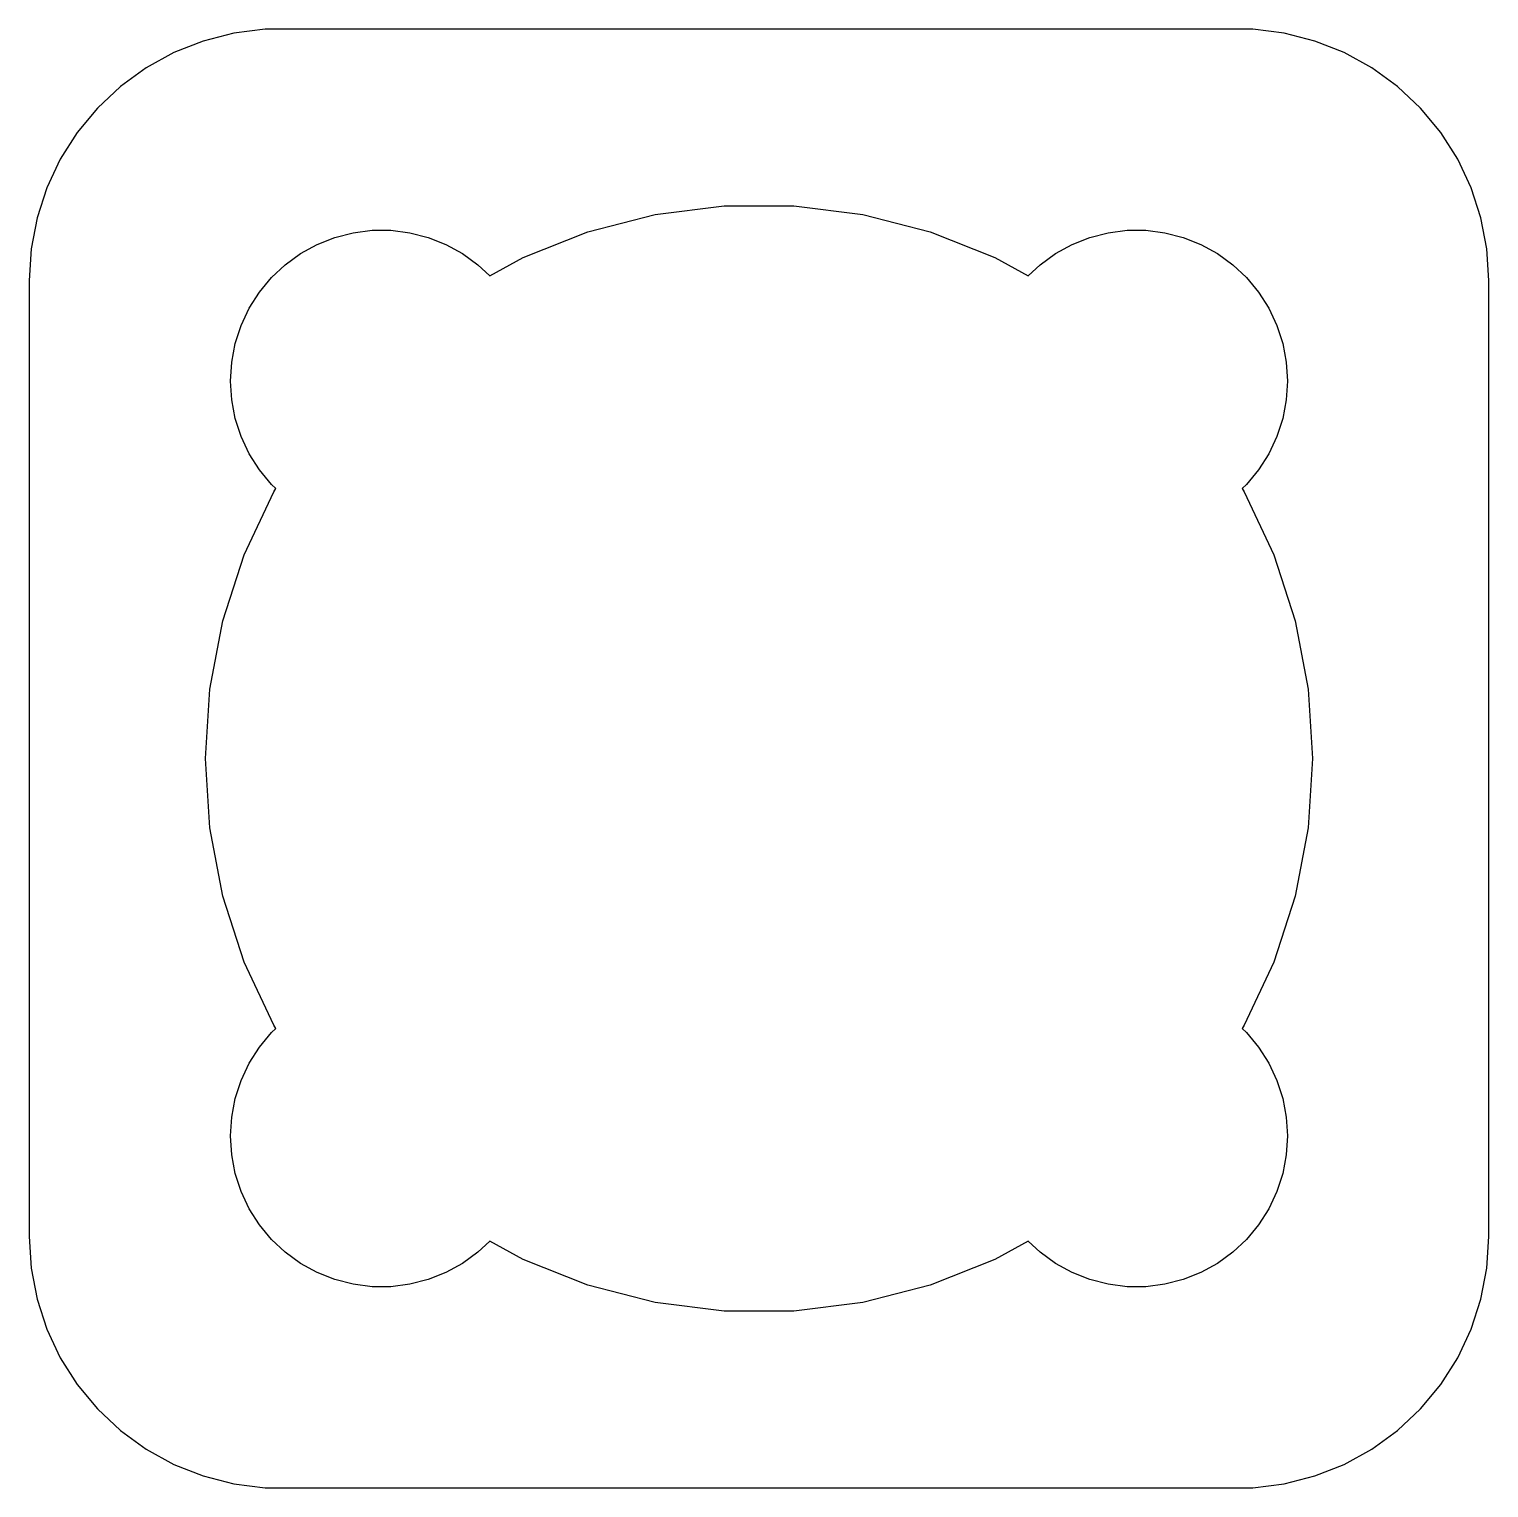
# Model space of a CAD drawing. Header units: metres. Extents: x -14.5 to 14.5, y 24.5 to 53.5.
import ezdxf

# ---------------------------------------------------------------- set-up
doc = ezdxf.new("R2010")
doc.units = ezdxf.units.M

msp = doc.modelspace()

# ---------------------------------------------------------------- linework, layer by layer
for p, q in [((-10.4369, 53.4114), (-11.0451, 53.2553)), ((-9.81395, 53.4901), (-10.4369, 53.4114)), ((9.81395, 53.4901), (-9.81395, 53.4901)), ((10.4369, 53.4114), (9.81395, 53.4901)), ((11.0451, 53.2553), (10.4369, 53.4114)), ((-11.0451, 53.2553), (-11.6289, 53.0241)), ((11.6289, 53.0241), (11.0451, 53.2553)), ((-11.6289, 53.0241), (-12.1791, 52.7216)), ((12.1791, 52.7216), (11.6289, 53.0241)), ((-12.1791, 52.7216), (-12.6871, 52.3526)), ((12.6871, 52.3526), (12.1791, 52.7216)), ((-12.6871, 52.3526), (-13.1448, 51.9227)), ((13.1448, 51.9227), (12.6871, 52.3526)), ((-13.1448, 51.9227), (-13.5451, 51.4389)), ((13.5451, 51.4389), (13.1448, 51.9227)), ((-13.5451, 51.4389), (-13.8815, 50.9088)), ((13.8815, 50.9088), (13.5451, 51.4389)), ((-13.8815, 50.9088), (-14.1489, 50.3406)), ((14.1489, 50.3406), (13.8815, 50.9088)), ((-14.1489, 50.3406), (-14.3429, 49.7434)), ((14.3429, 49.7434), (14.1489, 50.3406)), ((-2.06119, 49.8051), (-0.69069, 49.9783)), ((-0.69069, 49.9783), (0.69069, 49.9783)), ((0.69069, 49.9783), (2.06119, 49.8051)), ((-14.3429, 49.7434), (-14.4606, 49.1267)), ((-3.39919, 49.4616), (-2.06119, 49.8051)), ((2.06119, 49.8051), (3.39919, 49.4616)), ((14.4606, 49.1267), (14.3429, 49.7434)), ((-8.77733, 49.2145), (-8.42705, 49.3532)), ((-8.42705, 49.3532), (-8.06213, 49.4469)), ((-8.06213, 49.4469), (-7.68837, 49.4941)), ((-7.68837, 49.4941), (-7.31161, 49.4941)), ((-7.31161, 49.4941), (-6.93785, 49.4469)), ((-6.93785, 49.4469), (-6.57294, 49.3532)), ((-6.57294, 49.3532), (-6.22266, 49.2145)), ((-4.68356, 48.9531), (-3.39919, 49.4616)), ((3.39919, 49.4616), (4.68356, 48.9531)), ((6.22266, 49.2145), (6.57294, 49.3532)), ((6.57294, 49.3532), (6.93785, 49.4469)), ((6.93785, 49.4469), (7.31161, 49.4941)), ((7.31161, 49.4941), (7.68837, 49.4941)), ((7.68837, 49.4941), (8.06213, 49.4469)), ((8.06213, 49.4469), (8.42705, 49.3532)), ((8.42705, 49.3532), (8.77733, 49.2145)), ((-14.4606, 49.1267), (-14.5, 48.5)), ((-9.41226, 48.8115), (-9.10747, 49.033)), ((-9.10747, 49.033), (-8.77733, 49.2145)), ((-6.22266, 49.2145), (-5.89252, 49.033)), ((-5.89252, 49.033), (-5.58772, 48.8115)), ((5.58772, 48.8115), (5.89252, 49.033)), ((5.89252, 49.033), (6.22266, 49.2145)), ((8.77733, 49.2145), (9.10747, 49.033)), ((9.10747, 49.033), (9.41226, 48.8115)), ((14.5, 48.5), (14.4606, 49.1267)), ((-9.6869, 48.5536), (-9.41226, 48.8115)), ((-5.58772, 48.8115), (-5.34894, 48.5873)), ((-5.34894, 48.5873), (-4.68356, 48.9531)), ((4.68356, 48.9531), (5.34894, 48.5873)), ((5.34894, 48.5873), (5.58772, 48.8115)), ((9.41226, 48.8115), (9.6869, 48.5536)), ((-14.5, 48.5), (-14.5, 29.5)), ((-9.92705, 48.2634), (-9.6869, 48.5536)), ((9.6869, 48.5536), (9.92705, 48.2634)), ((14.5, 29.5), (14.5, 48.5)), ((-10.1289, 47.9453), (-9.92705, 48.2634)), ((9.92705, 48.2634), (10.1289, 47.9453)), ((-10.2893, 47.6044), (-10.1289, 47.9453)), ((10.1289, 47.9453), (10.2893, 47.6044)), ((-10.4057, 47.2461), (-10.2893, 47.6044)), ((10.2893, 47.6044), (10.4057, 47.2461)), ((-10.4763, 46.876), (-10.4057, 47.2461)), ((10.4057, 47.2461), (10.4763, 46.876)), ((-10.5, 46.5), (-10.4763, 46.876)), ((10.4763, 46.876), (10.5, 46.5)), ((-10.4763, 46.124), (-10.5, 46.5)), ((10.5, 46.5), (10.4763, 46.124)), ((-10.4057, 45.7539), (-10.4763, 46.124)), ((10.4763, 46.124), (10.4057, 45.7539)), ((-10.2893, 45.3956), (-10.4057, 45.7539)), ((10.4057, 45.7539), (10.2893, 45.3956)), ((-10.1289, 45.0547), (-10.2893, 45.3956)), ((10.2893, 45.3956), (10.1289, 45.0547)), ((-9.92705, 44.7366), (-10.1289, 45.0547)), ((10.1289, 45.0547), (9.92705, 44.7366)), ((-9.6869, 44.4464), (-9.92705, 44.7366)), ((9.92705, 44.7366), (9.6869, 44.4464)), ((-9.59863, 44.3635), (-9.6869, 44.4464)), ((9.6869, 44.4464), (9.59863, 44.3635)), ((-10.2275, 43.0494), (-9.63936, 44.2993)), ((-9.63936, 44.2993), (-9.59863, 44.3635)), ((9.59863, 44.3635), (9.63936, 44.2993)), ((9.63936, 44.2993), (10.2275, 43.0494)), ((-10.6544, 41.7356), (-10.2275, 43.0494)), ((10.2275, 43.0494), (10.6544, 41.7356)), ((-10.9133, 40.3787), (-10.6544, 41.7356)), ((10.6544, 41.7356), (10.9133, 40.3787)), ((-11, 39), (-10.9133, 40.3787)), ((10.9133, 40.3787), (11, 39)), ((-10.9133, 37.6213), (-11, 39)), ((11, 39), (10.9133, 37.6213)), ((-10.6544, 36.2644), (-10.9133, 37.6213)), ((10.9133, 37.6213), (10.6544, 36.2644)), ((-10.2275, 34.9506), (-10.6544, 36.2644)), ((10.6544, 36.2644), (10.2275, 34.9506)), ((-9.63936, 33.7007), (-10.2275, 34.9506)), ((10.2275, 34.9506), (9.63936, 33.7007)), ((-9.59863, 33.6365), (-9.63936, 33.7007)), ((9.63936, 33.7007), (9.59863, 33.6365)), ((-9.92705, 33.2634), (-9.6869, 33.5536)), ((-9.6869, 33.5536), (-9.59863, 33.6365)), ((9.59863, 33.6365), (9.6869, 33.5536)), ((9.6869, 33.5536), (9.92705, 33.2634)), ((-10.1289, 32.9453), (-9.92705, 33.2634)), ((9.92705, 33.2634), (10.1289, 32.9453)), ((-10.2893, 32.6044), (-10.1289, 32.9453)), ((10.1289, 32.9453), (10.2893, 32.6044)), ((-10.4057, 32.2461), (-10.2893, 32.6044)), ((10.2893, 32.6044), (10.4057, 32.2461)), ((-10.4763, 31.876), (-10.4057, 32.2461)), ((10.4057, 32.2461), (10.4763, 31.876)), ((-10.5, 31.5), (-10.4763, 31.876)), ((10.4763, 31.876), (10.5, 31.5)), ((-10.4763, 31.124), (-10.5, 31.5)), ((10.5, 31.5), (10.4763, 31.124)), ((-10.4057, 30.7539), (-10.4763, 31.124)), ((10.4763, 31.124), (10.4057, 30.7539)), ((-10.2893, 30.3956), (-10.4057, 30.7539)), ((10.4057, 30.7539), (10.2893, 30.3956)), ((-10.1289, 30.0547), (-10.2893, 30.3956)), ((10.2893, 30.3956), (10.1289, 30.0547)), ((-9.92705, 29.7366), (-10.1289, 30.0547)), ((10.1289, 30.0547), (9.92705, 29.7366)), ((-9.6869, 29.4464), (-9.92705, 29.7366)), ((9.92705, 29.7366), (9.6869, 29.4464)), ((-14.5, 29.5), (-14.4606, 28.8733)), ((-9.41226, 29.1885), (-9.6869, 29.4464)), ((-5.34894, 29.4127), (-5.58772, 29.1885)), ((-4.68356, 29.0469), (-5.34894, 29.4127)), ((5.34894, 29.4127), (4.68356, 29.0469)), ((5.58772, 29.1885), (5.34894, 29.4127)), ((9.6869, 29.4464), (9.41226, 29.1885)), ((14.4606, 28.8733), (14.5, 29.5)), ((-9.10747, 28.967), (-9.41226, 29.1885)), ((-5.58772, 29.1885), (-5.89252, 28.967)), ((-3.39919, 28.5384), (-4.68356, 29.0469)), ((4.68356, 29.0469), (3.39919, 28.5384)), ((5.89252, 28.967), (5.58772, 29.1885)), ((9.41226, 29.1885), (9.10747, 28.967)), ((-14.4606, 28.8733), (-14.3429, 28.2566)), ((-8.77733, 28.7855), (-9.10747, 28.967)), ((-8.42705, 28.6468), (-8.77733, 28.7855)), ((-6.22266, 28.7855), (-6.57294, 28.6468)), ((-5.89252, 28.967), (-6.22266, 28.7855)), ((6.22266, 28.7855), (5.89252, 28.967)), ((6.57294, 28.6468), (6.22266, 28.7855)), ((8.77733, 28.7855), (8.42705, 28.6468)), ((9.10747, 28.967), (8.77733, 28.7855)), ((14.3429, 28.2566), (14.4606, 28.8733)), ((-8.06213, 28.5531), (-8.42705, 28.6468)), ((-7.68837, 28.5059), (-8.06213, 28.5531)), ((-7.31161, 28.5059), (-7.68837, 28.5059)), ((-6.93785, 28.5531), (-7.31161, 28.5059)), ((-6.57294, 28.6468), (-6.93785, 28.5531)), ((-2.06119, 28.1949), (-3.39919, 28.5384)), ((3.39919, 28.5384), (2.06119, 28.1949)), ((6.93785, 28.5531), (6.57294, 28.6468)), ((7.31161, 28.5059), (6.93785, 28.5531)), ((7.68837, 28.5059), (7.31161, 28.5059)), ((8.06213, 28.5531), (7.68837, 28.5059)), ((8.42705, 28.6468), (8.06213, 28.5531)), ((-14.3429, 28.2566), (-14.1489, 27.6594)), ((-0.69069, 28.0217), (-2.06119, 28.1949)), ((2.06119, 28.1949), (0.69069, 28.0217)), ((14.1489, 27.6594), (14.3429, 28.2566)), ((0.69069, 28.0217), (-0.69069, 28.0217)), ((-14.1489, 27.6594), (-13.8815, 27.0912)), ((13.8815, 27.0912), (14.1489, 27.6594)), ((-13.8815, 27.0912), (-13.5451, 26.5611)), ((13.5451, 26.5611), (13.8815, 27.0912)), ((-13.5451, 26.5611), (-13.1448, 26.0773)), ((13.1448, 26.0773), (13.5451, 26.5611)), ((-13.1448, 26.0773), (-12.6871, 25.6474)), ((12.6871, 25.6474), (13.1448, 26.0773)), ((-12.6871, 25.6474), (-12.1791, 25.2784)), ((12.1791, 25.2784), (12.6871, 25.6474)), ((-12.1791, 25.2784), (-11.6289, 24.9759)), ((11.6289, 24.9759), (12.1791, 25.2784)), ((-11.6289, 24.9759), (-11.0451, 24.7447)), ((11.0451, 24.7447), (11.6289, 24.9759)), ((-11.0451, 24.7447), (-10.4369, 24.5886)), ((10.4369, 24.5886), (11.0451, 24.7447)), ((-10.4369, 24.5886), (-9.81395, 24.5099)), ((-9.81395, 24.5099), (9.81395, 24.5099)), ((9.81395, 24.5099), (10.4369, 24.5886))]:
    msp.add_line(p, q)

doc.saveas('drawing.dxf')
